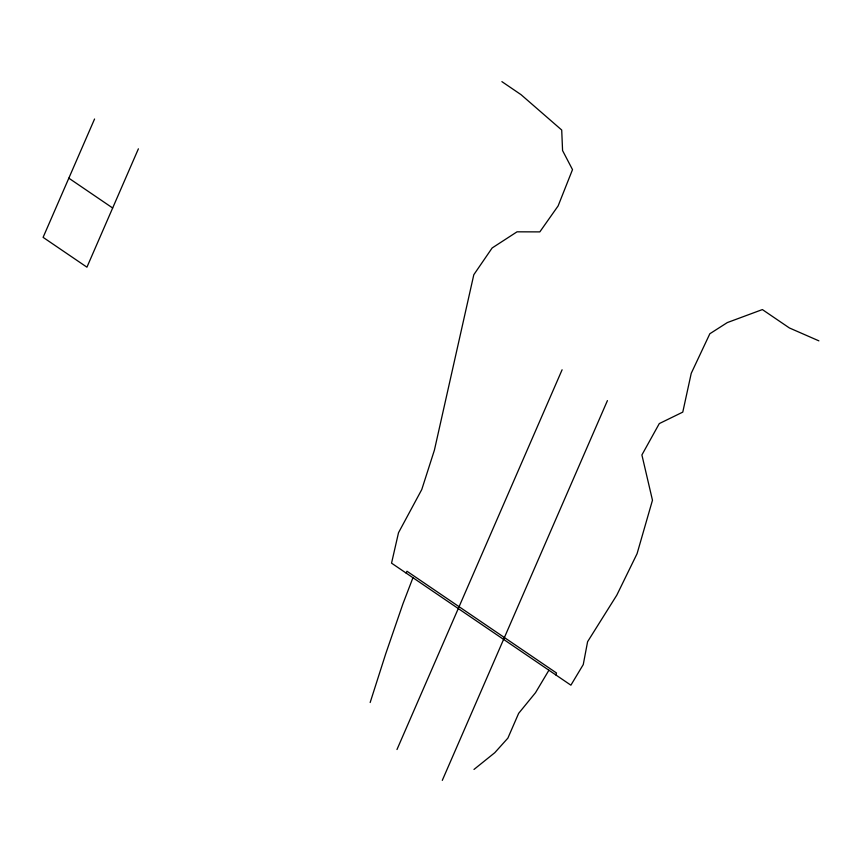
<?xml version="1.0" encoding="UTF-8"?>
<svg xmlns="http://www.w3.org/2000/svg" width="862" height="862" viewBox="0 0 862 862"><rect width="100%" height="100%" fill="white"/><g stroke="black" fill="none" stroke-linecap="round" stroke-linejoin="round"><path stroke-width="1.29" d="M370.164 702.508L385.723 653.795L402.963 603.756L412.952 577.712M94.561 118.999L43.1 237.352L86.933 267.177L138.394 148.824M406.164 573.09L406.961 571.237L556.518 673.006L555.71 674.849M396.973 749.531L562.099 369.776M442.292 780.369L607.419 400.614M548.911 670.227L535.507 692.703L518.644 713.359L507.869 738.141L494.777 752.709L473.981 769.443M818.9 340.856L789.398 327.959L762.374 309.577L727.302 322.582L709.846 333.745L691.238 373.311L682.779 412.111L659.29 423.587L641.899 454.942L652.469 500.24L637.072 553.684L616.783 595.189L587.593 641.705L583.262 664.57L570.892 685.182L391.542 563.145L398.513 532.716L421.766 489.541L434.405 450.147L473.809 274.719L492.137 247.976L517.038 231.824L539.827 231.889L558.123 205.921L572.508 169.62L562.574 150.581L561.712 130.022L521.047 94.669L501.889 81.631M68.831 178.175L112.663 208.001"/></g></svg>
